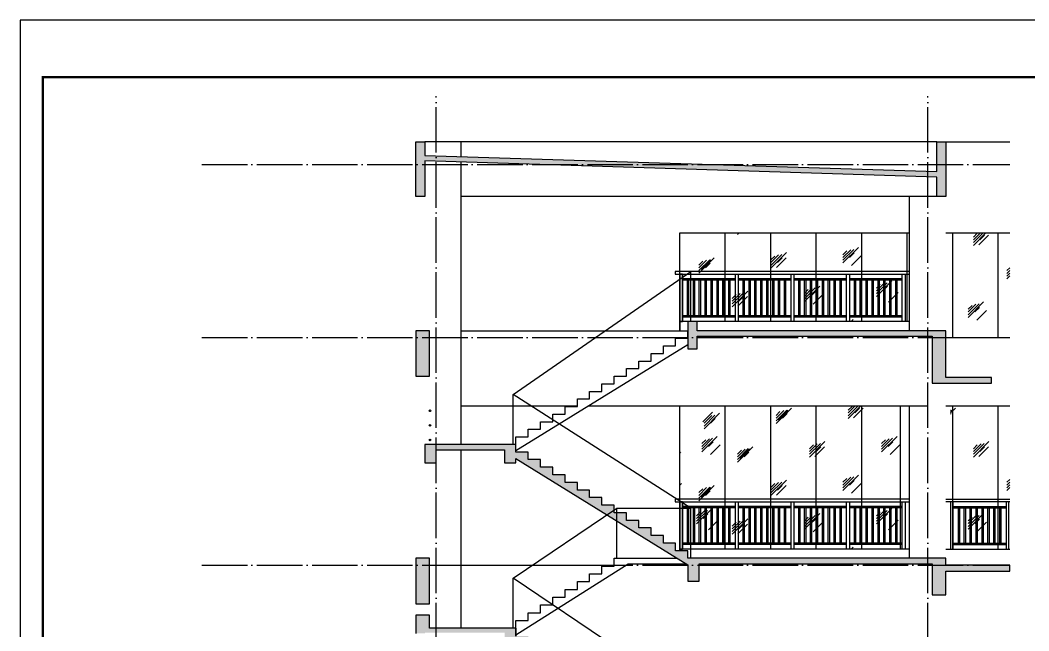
# Model space of a CAD drawing. Extents: x 6843040 to 15500510, y -6507076 to -4940511.
# Drawn here: x 7956896 to 7979061, y -6040334 to -6026918 of the extents above; entities that cross this region are included whole.
import ezdxf

# ---------------------------------------------------------------- set-up
doc = ezdxf.new("R2010")
doc.units = 0
doc.header["$LTSCALE"] = 1000
doc.header["$MEASUREMENT"] = 0
doc.linetypes.add('DOTE', pattern=[2.42, 2, -0.2, 0.02, -0.2])
for name, color, linetype in [('DOTE', 8, 'DOTE'), ('E_LINE_1', 1, 'Continuous'), ('E_LINE_3', 7, 'Continuous'), ('E_LINE_4', 5, 'Continuous'), ('FLOOR', 9, 'Continuous'), ('plan-1', 40, 'Continuous'), ('PUB_HACTH', 8, 'Continuous'), ('PUB_HATCH', 8, 'Continuous'), ('PUB_TITLE', 4, 'Continuous'), ('RAIL', 163, 'Continuous'), ('S_E_STAIR', 4, 'Continuous')]:
    doc.layers.add(name, color=color, linetype=linetype)
pattern_1 = [(45, (-158348.54, 0), (-88.3883476, 88.3883476), []), (50, (-158348.54, 0), (358.630091, -31.3760675), [37.5, -412.5]), (355, (-158348.54, 0), (-69.375667, 376.096067), [30, -330]), (100.4514, (-158318.65, -2.6), (289.254691, 344.719771), [31.870095, -350.571056]), (46.1842, (-158348.54, 100), (533.620524, -82.759507), [56.25, -618.75]), (96.6356, (-158304.07, 93.1), (467.331353, 487.058935), [47.805144, -525.8565]), (351.1842, (-158348.54, 100), (467.330973, 487.0593), [45, -495]), (21, (-158298.54, 75), (298.453526, -201.309445), [37.5, -412.5]), (326, (-158298.54, 75), (121.657666, 362.575023), [30, -330]), (71.4514, (-158273.67, 58.22), (420.111314, 161.265248), [31.870095, -350.571056]), (37.5, (-158348.54, 0), (6.0799277, 166.4469269), [0, -326, 0, -335, 0, -331.25]), (7.5, (-158348.54, 0), (131.5347687, 197.205856), [0, -191, 0, -318.5, 0, -126.25]), (327.5, (-158460.04, 0), (266.911218, -11.2774359), [0, -125, 0, -390, 0, -517.5]), (317.5, (-158510.04, 0), (291.5930847, 50.052491), [0, -162.5, 0, -259, 0, -367.5])]

# ---------------------------------------------------------------- blocks, each defined once
blk = doc.blocks.new('护窗栏杆1')
at = {"layer": 'RAIL'}
for centre, radius in [((7607611, -5917854), 17.5), ((7607611, -5917854), 16), ((7607611, -5918174), 17.5), ((7607611, -5918174), 16), ((7607611, -5918494), 17.5), ((7607611, -5918494), 16)]:
    blk.add_circle(centre, radius, dxfattribs=at)

msp = doc.modelspace()

# ---------------------------------------------------------------- hatches: boundary and pattern name
at = {"layer": 'PUB_HACTH'}
h = msp.add_hatch(dxfattribs=at)
h.set_pattern_fill('玻璃1', color=256, scale=150, style=0)
h.set_pattern_definition([(45, (-154398.5, 35260), (-734.82537, 734.82537), [336, -864]), (45, (-154254.5, 35320), (-734.82537, 734.82537), [144, -1056]), (45, (-154398.5, 35320), (-734.82537, 734.82537), [240, -960]), (45, (-154326.5, 35260), (806.10173, -806.10173), [300, -900]), (45, (-154398.5, 35200), (-734.82537, 734.82537), [480, -720]), (45, (-154398.5, 35380), (-734.82537, 734.82537), [120, -1080])])
h.paths.add_polyline_path([(7976440.2, -6031590.4), (7971390.2, -6031590.4), (7971390.2, -6033540.4), (7976440.2, -6033540.4)])
h = msp.add_hatch(dxfattribs=at)
h.set_pattern_fill('玻璃1', color=256, scale=150, style=0)
h.set_pattern_definition([(45, (-150798.5, 34910), (-734.82537, 734.82537), [336, -864]), (45, (-150654.5, 34970), (-734.82537, 734.82537), [144, -1056]), (45, (-150798.5, 34970), (-734.82537, 734.82537), [240, -960]), (45, (-150726.5, 34910), (806.10173, -806.10173), [300, -900]), (45, (-150798.5, 34850), (-734.82537, 734.82537), [480, -720]), (45, (-150798.5, 35030), (-734.82537, 734.82537), [120, -1080])])
h.paths.add_polyline_path([(7978640.2, -6031590.4), (7977340.2, -6031590.4), (7977340.2, -6033890.4), (7978640.2, -6033890.4)])
h = msp.add_hatch(dxfattribs=at)
h.set_pattern_fill('玻璃1', color=256, scale=150, style=0)
h.set_pattern_definition([(45, (-154398.5, 30260), (-734.82537, 734.82537), [336, -864]), (45, (-154254.5, 30320), (-734.82537, 734.82537), [144, -1056]), (45, (-154398.5, 30320), (-734.82537, 734.82537), [240, -960]), (45, (-154326.5, 30260), (806.10173, -806.10173), [300, -900]), (45, (-154398.5, 30200), (-734.82537, 734.82537), [480, -720]), (45, (-154398.5, 30380), (-734.82537, 734.82537), [120, -1080])])
h.paths.add_polyline_path([(7971390.2, -6038540.4), (7976440.2, -6038540.4), (7976440.2, -6035390.4), (7971390.2, -6035390.4)])
h = msp.add_hatch(dxfattribs=at)
h.set_pattern_fill('玻璃1', color=256, scale=150, style=0)
h.set_pattern_definition([(45, (-150798.5, 30260), (-734.82537, 734.82537), [336, -864]), (45, (-150654.5, 30320), (-734.82537, 734.82537), [144, -1056]), (45, (-150798.5, 30320), (-734.82537, 734.82537), [240, -960]), (45, (-150726.5, 30260), (806.10173, -806.10173), [300, -900]), (45, (-150798.5, 30200), (-734.82537, 734.82537), [480, -720]), (45, (-150798.5, 30380), (-734.82537, 734.82537), [120, -1080])])
h.paths.add_polyline_path([(7978640.2, -6038540.4), (7978640.2, -6035390.4), (7977340.2, -6035390.4), (7977340.2, -6038540.4)])
h = msp.add_hatch(dxfattribs=at)
h.set_pattern_fill('玻璃1', color=256, scale=150, style=0)
h.set_pattern_definition([(45, (-158348.5, 30260), (-734.82537, 734.82537), [336, -864]), (45, (-158204.5, 30320), (-734.82537, 734.82537), [144, -1056]), (45, (-158348.5, 30320), (-734.82537, 734.82537), [240, -960]), (45, (-158276.5, 30260), (806.10173, -806.10173), [300, -900]), (45, (-158348.5, 30200), (-734.82537, 734.82537), [480, -720]), (45, (-158348.5, 30380), (-734.82537, 734.82537), [120, -1080])])
h.paths.add_polyline_path([(7971390.2, -6038690.4), (7972390.2, -6038690.4), (7972390.2, -6036010.4), (7971390.2, -6036010.4)])
at = {"layer": 'PUB_HATCH'}
h = msp.add_hatch(dxfattribs=at)
h.set_pattern_fill('钢筋混凝土', color=256, scale=50, style=0)
h.set_pattern_definition(pattern_1)
h.paths.add_polyline_path([(7965590.2, -6030790.4), (7965590.2, -6029590.4), (7965790.2, -6029590.4), (7965790.2, -6029890.4), (7977040.2, -6030244.4), (7977040.2, -6029590.4), (7977240.2, -6029590.4), (7977240.2, -6029890.4), (7977240.2, -6030790.4), (7977040.2, -6030790.4), (7977040.2, -6030364.4), (7965790.2, -6030010.4), (7965790.2, -6030790.4)])
h = msp.add_hatch(dxfattribs=at)
h.set_pattern_fill('钢筋混凝土', color=256, scale=50, style=0)
h.set_pattern_definition(pattern_1)
h.paths.add_polyline_path([(7977240.2, -6038890.4), (7977240.2, -6038740.4), (7971570.2, -6038740.4), (7971570.2, -6038573.7), (7971300.2, -6038573.7), (7971300.2, -6038407), (7971030.2, -6038407), (7971030.2, -6038240.4), (7970760.2, -6038240.4), (7970760.2, -6038073.7), (7970490.2, -6038073.7), (7970490.2, -6037907), (7970220.2, -6037907), (7970220.2, -6037740.4), (7969950.2, -6037740.4), (7969950.2, -6037573.7), (7969680.2, -6037573.7), (7969680.2, -6037407), (7969410.2, -6037407), (7969410.2, -6037240.4), (7969140.2, -6037240.4), (7969140.2, -6037073.7), (7968870.2, -6037073.7), (7968870.2, -6036907), (7968600.2, -6036907), (7968600.2, -6036740.4), (7968330.2, -6036740.4), (7968330.2, -6036573.7), (7968060.2, -6036573.7), (7968060.2, -6036407), (7967790.2, -6036407), (7967790.2, -6036240.4), (7965790.2, -6036240.4), (7965790.2, -6036640.4), (7966040.2, -6036640.4), (7966040.2, -6036360.4), (7967540.2, -6036360.4), (7967540.2, -6036640.4), (7967790.2, -6036640.4), (7967790.2, -6036548), (7971570.2, -6038881.4), (7971570.2, -6039240.4), (7971820.2, -6039240.4), (7971820.2, -6038860.4), (7976940.2, -6038860.4), (7976940.2, -6039540.4), (7977240.2, -6039540.4), (7977240.2, -6039020.4), (7978640.2, -6039020.4), (7978640.2, -6038890.4)])
h.paths.add_polyline_path([(7977240.2, -6034770.4), (7977240.2, -6033740.4), (7971770.2, -6033740.4), (7971770.2, -6033540.4), (7971570.2, -6033540.4), (7971570.2, -6034140.4), (7971770.2, -6034140.4), (7971770.2, -6033860.4), (7976940.2, -6033860.4), (7976940.2, -6034890.4), (7977240.2, -6034890.4), (7978240.2, -6034890.4), (7978240.2, -6034770.4)])
h = msp.add_hatch(dxfattribs=at)
h.set_pattern_fill('钢筋混凝土', color=256, scale=50, style=0)
h.set_pattern_definition(pattern_1)
h.paths.add_polyline_path([(7965890.2, -6033740.4), (7965590.2, -6033740.4), (7965590.2, -6034740.4), (7965890.2, -6034740.4)])
edge = h.paths.add_edge_path()
edge.add_line((7967790.2, -6040277.9), (7965890.2, -6040277.9))
edge.add_line((7965890.2, -6040277.9), (7965890.2, -6039990.4))
edge.add_line((7965890.2, -6039990.4), (7965590.2, -6039990.4))
edge.add_line((7965590.2, -6039990.4), (7965590.2, -6040390.4))
edge.add_line((7965590.2, -6040390.4), (7965790.2, -6040390.4))
edge.add_line((7965790.2, -6040390.4), (7965790.2, -6040377.9))
edge.add_line((7965790.2, -6040377.9), (7967540.2, -6040377.9))
edge.add_line((7967540.2, -6040377.9), (7967540.2, -6040677.9))
edge.add_line((7967540.2, -6040677.9), (7967790.2, -6040677.9))
edge.add_line((7967790.2, -6040677.9), (7967790.2, -6040590.7))
edge.add_line((7967790.2, -6040590.7), (7969950.2, -6041957.4))
edge.add_line((7969950.2, -6041957.4), (7969950.2, -6042315.4))
edge.add_line((7969950.2, -6042315.4), (7970200.2, -6042315.4))
edge.add_line((7970200.2, -6042315.4), (7970200.2, -6041935.4))
edge.add_line((7970200.2, -6041935.4), (7972640.2, -6041935.4))
edge.add_line((7972640.2, -6041935.4), (7972640.2, -6042390.4))
edge.add_line((7972640.2, -6042390.4), (7972940.2, -6042390.4))
edge.add_line((7972940.2, -6042390.4), (7972940.2, -6041815.4))
edge.add_line((7972940.2, -6041815.4), (7969950.2, -6041815.4))
edge.add_line((7969950.2, -6041815.4), (7969950.2, -6041644.5))
edge.add_line((7969950.2, -6041644.5), (7969680.2, -6041644.5))
edge.add_line((7969680.2, -6041644.5), (7969680.2, -6041473.7))
edge.add_line((7969680.2, -6041473.7), (7969410.2, -6041473.7))
edge.add_line((7969410.2, -6041473.7), (7969410.2, -6041302.9))
edge.add_line((7969410.2, -6041302.9), (7969140.2, -6041302.9))
edge.add_line((7969140.2, -6041302.9), (7969140.2, -6041132))
edge.add_line((7969140.2, -6041132), (7968870.2, -6041132))
edge.add_line((7968870.2, -6041132), (7968870.2, -6040961.2))
edge.add_line((7968870.2, -6040961.2), (7968600.2, -6040961.2))
edge.add_line((7968600.2, -6040961.2), (7968600.2, -6040790.4))
edge.add_line((7968600.2, -6040790.4), (7968330.2, -6040790.4))
edge.add_line((7968330.2, -6040790.4), (7968330.2, -6040619.5))
edge.add_line((7968330.2, -6040619.5), (7968060.2, -6040619.5))
edge.add_line((7968060.2, -6040619.5), (7968060.2, -6040448.7))
edge.add_line((7968060.2, -6040448.7), (7967790.2, -6040448.7))
edge.add_line((7967790.2, -6040448.7), (7967790.2, -6040277.9))
edge.add_line((7967790.2, -6040277.9), (7967790.2, -6040448.7))
h = msp.add_hatch(dxfattribs=at)
h.set_pattern_fill('钢筋混凝土', color=256, scale=50, style=0)
h.set_pattern_definition([(45, (-158348.54, -5000), (-88.3883476, 88.3883476), []), (50, (-158348.54, -5000), (358.630091, -31.3760675), [37.5, -412.5]), (355, (-158348.54, -5000), (-69.375667, 376.096067), [30, -330]), (100.4514, (-158318.65, -5002.6), (289.254691, 344.719771), [31.870095, -350.571056]), (46.1842, (-158348.54, -4900), (533.620524, -82.759507), [56.25, -618.75]), (96.6356, (-158304.07, -4906.9), (467.331353, 487.058935), [47.805144, -525.8565]), (351.1842, (-158348.54, -4900), (467.330973, 487.0593), [45, -495]), (21, (-158298.54, -4925), (298.453526, -201.309445), [37.5, -412.5]), (326, (-158298.54, -4925), (121.657666, 362.575023), [30, -330]), (71.4514, (-158273.67, -4941.78), (420.111314, 161.265248), [31.870095, -350.571056]), (37.5, (-158348.54, -5000), (6.0799277, 166.4469269), [0, -326, 0, -335, 0, -331.25]), (7.5, (-158348.54, -5000), (131.5347687, 197.205856), [0, -191, 0, -318.5, 0, -126.25]), (327.5, (-158460.04, -5000), (266.911218, -11.2774359), [0, -125, 0, -390, 0, -517.5]), (317.5, (-158510.04, -5000), (291.5930847, 50.052491), [0, -162.5, 0, -259, 0, -367.5])])
h.paths.add_polyline_path([(7965890.2, -6038740.4), (7965590.2, -6038740.4), (7965590.2, -6039740.4), (7965890.2, -6039740.4)])
edge = h.paths.add_edge_path()
edge.add_line((7967790.2, -6045277.9), (7965890.2, -6045277.9))
edge.add_line((7965890.2, -6045277.9), (7965890.2, -6044990.4))
edge.add_line((7965890.2, -6044990.4), (7965590.2, -6044990.4))
edge.add_line((7965590.2, -6044990.4), (7965590.2, -6045390.4))
edge.add_line((7965590.2, -6045390.4), (7965790.2, -6045390.4))
edge.add_line((7965790.2, -6045390.4), (7965790.2, -6045377.9))
edge.add_line((7965790.2, -6045377.9), (7967540.2, -6045377.9))
edge.add_line((7967540.2, -6045377.9), (7967540.2, -6045677.9))
edge.add_line((7967540.2, -6045677.9), (7967790.2, -6045677.9))
edge.add_line((7967790.2, -6045677.9), (7967790.2, -6045590.7))
edge.add_line((7967790.2, -6045590.7), (7969950.2, -6046957.4))
edge.add_line((7969950.2, -6046957.4), (7969950.2, -6047315.4))
edge.add_line((7969950.2, -6047315.4), (7970200.2, -6047315.4))
edge.add_line((7970200.2, -6047315.4), (7970200.2, -6046935.4))
edge.add_line((7970200.2, -6046935.4), (7972640.2, -6046935.4))
edge.add_line((7972640.2, -6046935.4), (7972640.2, -6047390.4))
edge.add_line((7972640.2, -6047390.4), (7972940.2, -6047390.4))
edge.add_line((7972940.2, -6047390.4), (7972940.2, -6046815.4))
edge.add_line((7972940.2, -6046815.4), (7969950.2, -6046815.4))
edge.add_line((7969950.2, -6046815.4), (7969950.2, -6046644.5))
edge.add_line((7969950.2, -6046644.5), (7969680.2, -6046644.5))
edge.add_line((7969680.2, -6046644.5), (7969680.2, -6046473.7))
edge.add_line((7969680.2, -6046473.7), (7969410.2, -6046473.7))
edge.add_line((7969410.2, -6046473.7), (7969410.2, -6046302.9))
edge.add_line((7969410.2, -6046302.9), (7969140.2, -6046302.9))
edge.add_line((7969140.2, -6046302.9), (7969140.2, -6046132))
edge.add_line((7969140.2, -6046132), (7968870.2, -6046132))
edge.add_line((7968870.2, -6046132), (7968870.2, -6045961.2))
edge.add_line((7968870.2, -6045961.2), (7968600.2, -6045961.2))
edge.add_line((7968600.2, -6045961.2), (7968600.2, -6045790.4))
edge.add_line((7968600.2, -6045790.4), (7968330.2, -6045790.4))
edge.add_line((7968330.2, -6045790.4), (7968330.2, -6045619.5))
edge.add_line((7968330.2, -6045619.5), (7968060.2, -6045619.5))
edge.add_line((7968060.2, -6045619.5), (7968060.2, -6045448.7))
edge.add_line((7968060.2, -6045448.7), (7967790.2, -6045448.7))
edge.add_line((7967790.2, -6045448.7), (7967790.2, -6045277.9))
edge.add_line((7967790.2, -6045277.9), (7967790.2, -6045448.7))

# ---------------------------------------------------------------- linework, layer by layer
at = {"layer": 'DOTE', "ltscale": 0.5}
for p, q in [((7966040.2, -6070967.7), (7966040.2, -6028590.4)), ((7976840.2, -6070967.7), (7976840.2, -6028590.4)), ((7960890.1, -6030090.4), (7978640.2, -6030090.4)), ((7960890.1, -6033890.4), (7978640.2, -6033890.4)), ((7960890.1, -6038890.4), (7978640.2, -6038890.4))]:
    msp.add_line(p, q, dxfattribs=at)
at = {"layer": 'E_LINE_1'}
for points in [[(7965590.2, -6030790.4), (7965590.2, -6029590.4), (7965790.2, -6029590.4), (7965790.2, -6029890.4), (7977040.2, -6030244.4), (7977040.2, -6029590.4), (7977240.2, -6029590.4), (7977240.2, -6029890.4), (7977240.2, -6030790.4), (7977040.2, -6030790.4), (7977040.2, -6030364.4), (7965790.2, -6030010.4), (7965790.2, -6030790.4)], [(7977240.2, -6034770.4), (7977240.2, -6033740.4), (7971770.2, -6033740.4), (7971770.2, -6033540.4), (7971570.2, -6033540.4), (7971570.2, -6034140.4), (7971770.2, -6034140.4), (7971770.2, -6033860.4), (7976940.2, -6033860.4), (7976940.2, -6034890.4), (7977240.2, -6034890.4), (7978240.2, -6034890.4), (7978240.2, -6034770.4)]]:
    msp.add_lwpolyline(points, close=True, dxfattribs=at)
for points in [[(7965890.2, -6033740.4), (7965590.2, -6033740.4), (7965590.2, -6034740.4), (7965890.2, -6034740.4), (7965890.2, -6033740.4)], [(7977240.2, -6038890.4), (7977240.2, -6038740.4), (7971570.2, -6038740.4), (7971570.2, -6038573.7), (7971300.2, -6038573.7), (7971300.2, -6038407), (7971030.2, -6038407), (7971030.2, -6038240.4), (7970760.2, -6038240.4), (7970760.2, -6038073.7), (7970490.2, -6038073.7), (7970490.2, -6037907), (7970220.2, -6037907), (7970220.2, -6037740.4), (7969950.2, -6037740.4), (7969950.2, -6037573.7), (7969680.2, -6037573.7), (7969680.2, -6037407), (7969410.2, -6037407), (7969410.2, -6037240.4), (7969140.2, -6037240.4), (7969140.2, -6037073.7), (7968870.2, -6037073.7), (7968870.2, -6036907), (7968600.2, -6036907), (7968600.2, -6036740.4), (7968330.2, -6036740.4), (7968330.2, -6036573.7), (7968060.2, -6036573.7), (7968060.2, -6036407), (7967790.2, -6036407), (7967790.2, -6036240.4), (7965790.2, -6036240.4), (7965790.2, -6036640.4), (7966040.2, -6036640.4), (7966040.2, -6036360.4), (7967540.2, -6036360.4), (7967540.2, -6036640.4), (7967790.2, -6036640.4), (7967790.2, -6036548), (7971570.2, -6038881.4), (7971570.2, -6039240.4), (7971820.2, -6039240.4), (7971820.2, -6038860.4), (7976940.2, -6038860.4), (7976940.2, -6039540.4), (7977240.2, -6039540.4), (7977240.2, -6039020.4), (7978640.2, -6039020.4), (7978640.2, -6038890.4), (7977240.2, -6038890.4)], [(7965890.2, -6038740.4), (7965590.2, -6038740.4), (7965590.2, -6039740.4), (7965890.2, -6039740.4), (7965890.2, -6038740.4)], [(7965890.2, -6039740.4), (7965890.2, -6038740.4), (7965590.2, -6038740.4), (7965590.2, -6039740.4)], [(7967790.2, -6040277.9), (7965890.2, -6040277.9), (7965890.2, -6039990.4), (7965590.2, -6039990.4), (7965590.2, -6040390.4)], [(7967790.2, -6040448.7), (7967790.2, -6040277.9), (7967790.2, -6040448.7)]]:
    msp.add_lwpolyline(points, dxfattribs=at)
at = {"layer": 'E_LINE_3'}
for points in [[(7966590.2, -6029915.5), (7966590.2, -6029590.4)], [(7966590.2, -6036240.4), (7966590.2, -6030035.6)], [(7977033.5, -6030790.4), (7966590.2, -6030790.4)], [(7976440.2, -6033740.4), (7976440.2, -6030790.4)], [(7966590.2, -6033740.4), (7971570.2, -6033740.4)], [(7977240.2, -6033890.4), (7978640.2, -6033890.4)], [(7966590.2, -6035390.4), (7969140.2, -6035390.4)], [(7969395.7, -6035390.4), (7976840.2, -6035390.4)], [(7976440.2, -6038740.4), (7976440.2, -6035390.4)], [(7977240.2, -6035390.4), (7978640.2, -6035390.4)], [(7966590.2, -6040277.9), (7966590.2, -6036360.4)], [(7966590.2, -6038890.4), (7969725.8, -6038890.4)]]:
    msp.add_lwpolyline(points, dxfattribs=at)
at = {"layer": 'E_LINE_4'}
for points in [[(7977040.2, -6029590.4), (7965790.2, -6029590.4)], [(7977240.2, -6029590.4), (7978640.2, -6029590.4)], [(7971390.2, -6033740.4), (7971390.2, -6031590.4)], [(7971390.2, -6031590.4), (7976440.2, -6031590.4)], [(7972390.2, -6033540.4), (7972390.2, -6031590.4)], [(7973390.2, -6033540.4), (7973390.2, -6031590.4)], [(7974390.2, -6033540.4), (7974390.2, -6031590.4)], [(7975390.2, -6033540.4), (7975390.2, -6031590.4)], [(7976390.2, -6033540.4), (7976390.2, -6031590.4)], [(7977240.2, -6031590.4), (7978640.2, -6031590.4)], [(7977390.2, -6033890.4), (7977390.2, -6031590.4)], [(7978390.2, -6033890.4), (7978390.2, -6031590.4)], [(7976440.2, -6033540.4), (7971390.2, -6033540.4), (7971390.2, -6033740.4)], [(7971390.2, -6038573.7), (7971390.2, -6035390.4)], [(7972390.2, -6038540.4), (7972390.2, -6035390.4)], [(7973390.2, -6038540.4), (7973390.2, -6035390.4)], [(7974390.2, -6038540.4), (7974390.2, -6035390.4)], [(7975390.2, -6038540.4), (7975390.2, -6035390.4)], [(7976240.2, -6038540.4), (7976240.2, -6035390.4)], [(7977390.2, -6038540.4), (7977390.2, -6035390.4)], [(7978390.2, -6038540.4), (7978390.2, -6035390.4)], [(7976440.2, -6038540.4), (7971390.2, -6038540.4), (7971390.2, -6038573.7)]]:
    msp.add_lwpolyline(points, dxfattribs=at)
at = {"layer": 'FLOOR'}
msp.add_lwpolyline([(7977240.2, -6038540.4), (7978640.2, -6038540.4)], dxfattribs=at)
at = {"layer": 'PUB_TITLE'}
msp.add_lwpolyline([(7956896.4, -6026918.3), (7956896.4, -6086368.3), (7998946.4, -6086368.3), (7998946.4, -6026918.3)], close=True, dxfattribs=at)
at = {"layer": 'PUB_TITLE', "const_width": 50}
msp.add_lwpolyline([(7957396.4, -6028168.3), (7957396.4, -6085868.3), (7998446.4, -6085868.3), (7998446.4, -6028168.3)], close=True, dxfattribs=at)
at = {"layer": 'RAIL'}
for p, q in [((7972612.7, -6032600.4), (7971450.2, -6032600.4)), ((7972612.7, -6032630.4), (7971450.2, -6032630.4)), ((7973835.2, -6032600.4), (7972672.7, -6032600.4)), ((7973835.2, -6032630.4), (7972672.7, -6032630.4)), ((7975057.7, -6032600.4), (7973895.2, -6032600.4)), ((7975057.7, -6032630.4), (7973895.2, -6032630.4)), ((7976280.2, -6032600.4), (7975117.7, -6032600.4)), ((7976280.2, -6032630.4), (7975117.7, -6032630.4)), ((7972612.7, -6033410.4), (7971450.2, -6033410.4)), ((7972612.7, -6033410.4), (7971450.2, -6033410.4)), ((7972612.7, -6033440.4), (7971450.2, -6033440.4)), ((7972612.7, -6033440.4), (7971450.2, -6033440.4)), ((7973835.2, -6033410.4), (7972672.7, -6033410.4)), ((7973835.2, -6033410.4), (7972672.7, -6033410.4)), ((7973835.2, -6033440.4), (7972672.7, -6033440.4)), ((7973835.2, -6033440.4), (7972672.7, -6033440.4)), ((7975057.7, -6033410.4), (7973895.2, -6033410.4)), ((7975057.7, -6033410.4), (7973895.2, -6033410.4)), ((7975057.7, -6033440.4), (7973895.2, -6033440.4)), ((7975057.7, -6033440.4), (7973895.2, -6033440.4)), ((7976280.2, -6033410.4), (7975117.7, -6033410.4)), ((7976280.2, -6033440.4), (7975117.7, -6033440.4)), ((7972612.7, -6037600.4), (7971450.2, -6037600.4)), ((7972612.7, -6037630.4), (7971450.2, -6037630.4)), ((7973835.2, -6037600.4), (7972672.7, -6037600.4)), ((7973835.2, -6037630.4), (7972672.7, -6037630.4)), ((7975057.7, -6037600.4), (7973895.2, -6037600.4)), ((7975057.7, -6037630.4), (7973895.2, -6037630.4)), ((7976280.2, -6037600.4), (7975117.7, -6037600.4)), ((7976280.2, -6037630.4), (7975117.7, -6037630.4)), ((7977400.2, -6037600.4), (7978562.7, -6037600.4)), ((7977400.2, -6037630.4), (7978562.7, -6037630.4)), ((7972612.7, -6038410.4), (7971450.2, -6038410.4)), ((7972612.7, -6038410.4), (7971450.2, -6038410.4)), ((7972612.7, -6038440.4), (7971450.2, -6038440.4)), ((7972612.7, -6038440.4), (7971450.2, -6038440.4)), ((7973835.2, -6038410.4), (7972672.7, -6038410.4)), ((7973835.2, -6038410.4), (7972672.7, -6038410.4)), ((7973835.2, -6038440.4), (7972672.7, -6038440.4)), ((7973835.2, -6038440.4), (7972672.7, -6038440.4)), ((7975057.7, -6038410.4), (7973895.2, -6038410.4)), ((7975057.7, -6038410.4), (7973895.2, -6038410.4)), ((7975057.7, -6038440.4), (7973895.2, -6038440.4)), ((7975057.7, -6038440.4), (7973895.2, -6038440.4)), ((7976280.2, -6038410.4), (7975117.7, -6038410.4)), ((7976280.2, -6038440.4), (7975117.7, -6038440.4)), ((7977400.2, -6038410.4), (7978562.7, -6038410.4)), ((7977400.2, -6038440.4), (7978562.7, -6038440.4))]:
    msp.add_line(p, q, dxfattribs=at)
for points in [[(7976440.2, -6032440.4), (7971290.2, -6032440.4), (7971290.2, -6032500.4), (7976440.2, -6032500.4)], [(7971559.7, -6033410.4), (7971559.7, -6032630.4)], [(7971589.7, -6033410.4), (7971589.7, -6032630.4)], [(7971689.7, -6033410.4), (7971689.7, -6032630.4)], [(7971719.7, -6033410.4), (7971719.7, -6032630.4)], [(7971819.7, -6033410.4), (7971819.7, -6032630.4)], [(7971849.7, -6033410.4), (7971849.7, -6032630.4)], [(7971949.7, -6033410.4), (7971949.7, -6032630.4)], [(7971979.7, -6033410.4), (7971979.7, -6032630.4)], [(7972079.7, -6033410.4), (7972079.7, -6032630.4)], [(7972109.7, -6033410.4), (7972109.7, -6032630.4)], [(7972209.7, -6033410.4), (7972209.7, -6032630.4)], [(7972239.7, -6033410.4), (7972239.7, -6032630.4)], [(7972339.7, -6033410.4), (7972339.7, -6032630.4)], [(7972369.7, -6033410.4), (7972369.7, -6032630.4)], [(7972469.7, -6033410.4), (7972469.7, -6032630.4)], [(7972499.7, -6033410.4), (7972499.7, -6032630.4)], [(7972782.2, -6033410.4), (7972782.2, -6032630.4)], [(7972812.2, -6033410.4), (7972812.2, -6032630.4)], [(7972912.2, -6033410.4), (7972912.2, -6032630.4)], [(7972942.2, -6033410.4), (7972942.2, -6032630.4)], [(7973042.2, -6033410.4), (7973042.2, -6032630.4)], [(7973072.2, -6033410.4), (7973072.2, -6032630.4)], [(7973172.2, -6033410.4), (7973172.2, -6032630.4)], [(7973202.2, -6033410.4), (7973202.2, -6032630.4)], [(7973302.2, -6033410.4), (7973302.2, -6032630.4)], [(7973332.2, -6033410.4), (7973332.2, -6032630.4)], [(7973432.2, -6033410.4), (7973432.2, -6032630.4)], [(7973462.2, -6033410.4), (7973462.2, -6032630.4)], [(7973562.2, -6033410.4), (7973562.2, -6032630.4)], [(7973592.2, -6033410.4), (7973592.2, -6032630.4)], [(7973692.2, -6033410.4), (7973692.2, -6032630.4)], [(7973722.2, -6033410.4), (7973722.2, -6032630.4)], [(7974004.7, -6033410.4), (7974004.7, -6032630.4)], [(7974034.7, -6033410.4), (7974034.7, -6032630.4)], [(7974134.7, -6033410.4), (7974134.7, -6032630.4)], [(7974164.7, -6033410.4), (7974164.7, -6032630.4)], [(7974264.7, -6033410.4), (7974264.7, -6032630.4)], [(7974294.7, -6033410.4), (7974294.7, -6032630.4)], [(7974394.7, -6033410.4), (7974394.7, -6032630.4)], [(7974424.7, -6033410.4), (7974424.7, -6032630.4)], [(7974524.7, -6033410.4), (7974524.7, -6032630.4)], [(7974554.7, -6033410.4), (7974554.7, -6032630.4)], [(7974654.7, -6033410.4), (7974654.7, -6032630.4)], [(7974684.7, -6033410.4), (7974684.7, -6032630.4)], [(7974784.7, -6033410.4), (7974784.7, -6032630.4)], [(7974814.7, -6033410.4), (7974814.7, -6032630.4)], [(7974914.7, -6033410.4), (7974914.7, -6032630.4)], [(7974944.7, -6033410.4), (7974944.7, -6032630.4)], [(7975227.2, -6033410.4), (7975227.2, -6032630.4)], [(7975257.2, -6033410.4), (7975257.2, -6032630.4)], [(7975357.2, -6033410.4), (7975357.2, -6032630.4)], [(7975387.2, -6033410.4), (7975387.2, -6032630.4)], [(7975487.2, -6033410.4), (7975487.2, -6032630.4)], [(7975517.2, -6033410.4), (7975517.2, -6032630.4)], [(7975617.2, -6033410.4), (7975617.2, -6032630.4)], [(7975647.2, -6033410.4), (7975647.2, -6032630.4)], [(7975747.2, -6033410.4), (7975747.2, -6032630.4)], [(7975777.2, -6033410.4), (7975777.2, -6032630.4)], [(7975877.2, -6033410.4), (7975877.2, -6032630.4)], [(7975907.2, -6033410.4), (7975907.2, -6032630.4)], [(7976007.2, -6033410.4), (7976007.2, -6032630.4)], [(7976037.2, -6033410.4), (7976037.2, -6032630.4)], [(7976137.2, -6033410.4), (7976137.2, -6032630.4)], [(7976167.2, -6033410.4), (7976167.2, -6032630.4)], [(7976440.2, -6037440.4), (7971290.2, -6037440.4), (7971290.2, -6037500.4), (7976440.2, -6037500.4)], [(7977240.2, -6037440.4), (7978640.2, -6037440.4)], [(7978640.2, -6037500.4), (7977240.2, -6037500.4)], [(7971559.7, -6038410.4), (7971559.7, -6037630.4)], [(7971589.7, -6038410.4), (7971589.7, -6037630.4)], [(7971689.7, -6038410.4), (7971689.7, -6037630.4)], [(7971719.7, -6038410.4), (7971719.7, -6037630.4)], [(7971819.7, -6038410.4), (7971819.7, -6037630.4)], [(7971849.7, -6038410.4), (7971849.7, -6037630.4)], [(7971949.7, -6038410.4), (7971949.7, -6037630.4)], [(7971979.7, -6038410.4), (7971979.7, -6037630.4)], [(7972079.7, -6038410.4), (7972079.7, -6037630.4)], [(7972109.7, -6038410.4), (7972109.7, -6037630.4)], [(7972209.7, -6038410.4), (7972209.7, -6037630.4)], [(7972239.7, -6038410.4), (7972239.7, -6037630.4)], [(7972339.7, -6038410.4), (7972339.7, -6037630.4)], [(7972369.7, -6038410.4), (7972369.7, -6037630.4)], [(7972469.7, -6038410.4), (7972469.7, -6037630.4)], [(7972499.7, -6038410.4), (7972499.7, -6037630.4)], [(7972782.2, -6038410.4), (7972782.2, -6037630.4)], [(7972812.2, -6038410.4), (7972812.2, -6037630.4)], [(7972912.2, -6038410.4), (7972912.2, -6037630.4)], [(7972942.2, -6038410.4), (7972942.2, -6037630.4)], [(7973042.2, -6038410.4), (7973042.2, -6037630.4)], [(7973072.2, -6038410.4), (7973072.2, -6037630.4)], [(7973172.2, -6038410.4), (7973172.2, -6037630.4)], [(7973202.2, -6038410.4), (7973202.2, -6037630.4)], [(7973302.2, -6038410.4), (7973302.2, -6037630.4)], [(7973332.2, -6038410.4), (7973332.2, -6037630.4)], [(7973432.2, -6038410.4), (7973432.2, -6037630.4)], [(7973462.2, -6038410.4), (7973462.2, -6037630.4)], [(7973562.2, -6038410.4), (7973562.2, -6037630.4)], [(7973592.2, -6038410.4), (7973592.2, -6037630.4)], [(7973692.2, -6038410.4), (7973692.2, -6037630.4)], [(7973722.2, -6038410.4), (7973722.2, -6037630.4)], [(7974004.7, -6038410.4), (7974004.7, -6037630.4)], [(7974034.7, -6038410.4), (7974034.7, -6037630.4)], [(7974134.7, -6038410.4), (7974134.7, -6037630.4)], [(7974164.7, -6038410.4), (7974164.7, -6037630.4)], [(7974264.7, -6038410.4), (7974264.7, -6037630.4)], [(7974294.7, -6038410.4), (7974294.7, -6037630.4)], [(7974394.7, -6038410.4), (7974394.7, -6037630.4)], [(7974424.7, -6038410.4), (7974424.7, -6037630.4)], [(7974524.7, -6038410.4), (7974524.7, -6037630.4)], [(7974554.7, -6038410.4), (7974554.7, -6037630.4)], [(7974654.7, -6038410.4), (7974654.7, -6037630.4)], [(7974684.7, -6038410.4), (7974684.7, -6037630.4)], [(7974784.7, -6038410.4), (7974784.7, -6037630.4)], [(7974814.7, -6038410.4), (7974814.7, -6037630.4)], [(7974914.7, -6038410.4), (7974914.7, -6037630.4)], [(7974944.7, -6038410.4), (7974944.7, -6037630.4)], [(7975227.2, -6038410.4), (7975227.2, -6037630.4)], [(7975257.2, -6038410.4), (7975257.2, -6037630.4)], [(7975357.2, -6038410.4), (7975357.2, -6037630.4)], [(7975387.2, -6038410.4), (7975387.2, -6037630.4)], [(7975487.2, -6038410.4), (7975487.2, -6037630.4)], [(7975517.2, -6038410.4), (7975517.2, -6037630.4)], [(7975617.2, -6038410.4), (7975617.2, -6037630.4)], [(7975647.2, -6038410.4), (7975647.2, -6037630.4)], [(7975747.2, -6038410.4), (7975747.2, -6037630.4)], [(7975777.2, -6038410.4), (7975777.2, -6037630.4)], [(7975877.2, -6038410.4), (7975877.2, -6037630.4)], [(7975907.2, -6038410.4), (7975907.2, -6037630.4)], [(7976007.2, -6038410.4), (7976007.2, -6037630.4)], [(7976037.2, -6038410.4), (7976037.2, -6037630.4)], [(7976137.2, -6038410.4), (7976137.2, -6037630.4)], [(7976167.2, -6038410.4), (7976167.2, -6037630.4)], [(7977513.2, -6038410.4), (7977513.2, -6037630.4)], [(7977543.2, -6038410.4), (7977543.2, -6037630.4)], [(7977643.2, -6038410.4), (7977643.2, -6037630.4)], [(7977673.2, -6038410.4), (7977673.2, -6037630.4)], [(7977773.2, -6038410.4), (7977773.2, -6037630.4)], [(7977803.2, -6038410.4), (7977803.2, -6037630.4)], [(7977903.2, -6038410.4), (7977903.2, -6037630.4)], [(7977933.2, -6038410.4), (7977933.2, -6037630.4)], [(7978033.2, -6038410.4), (7978033.2, -6037630.4)], [(7978063.2, -6038410.4), (7978063.2, -6037630.4)], [(7978163.2, -6038410.4), (7978163.2, -6037630.4)], [(7978193.2, -6038410.4), (7978193.2, -6037630.4)], [(7978293.2, -6038410.4), (7978293.2, -6037630.4)], [(7978323.2, -6038410.4), (7978323.2, -6037630.4)], [(7978423.2, -6038410.4), (7978423.2, -6037630.4)], [(7978453.2, -6038410.4), (7978453.2, -6037630.4)]]:
    msp.add_lwpolyline(points, dxfattribs=at)
for points in [[(7971390.2, -6033540.4), (7971450.2, -6033540.4), (7971450.2, -6032500.4), (7971390.2, -6032500.4)], [(7971450.2, -6033540.4), (7971390.2, -6033540.4), (7971390.2, -6032500.4), (7971450.2, -6032500.4)], [(7972672.7, -6033540.4), (7972612.7, -6033540.4), (7972612.7, -6032500.4), (7972672.7, -6032500.4)], [(7973895.2, -6033540.4), (7973835.2, -6033540.4), (7973835.2, -6032500.4), (7973895.2, -6032500.4)], [(7975117.7, -6033540.4), (7975057.7, -6033540.4), (7975057.7, -6032500.4), (7975117.7, -6032500.4)], [(7976340.2, -6033540.4), (7976280.2, -6033540.4), (7976280.2, -6032500.4), (7976340.2, -6032500.4)], [(7971390.2, -6038540.4), (7971450.2, -6038540.4), (7971450.2, -6037500.4), (7971390.2, -6037500.4)], [(7971450.2, -6038540.4), (7971390.2, -6038540.4), (7971390.2, -6037500.4), (7971450.2, -6037500.4)], [(7972672.7, -6038540.4), (7972612.7, -6038540.4), (7972612.7, -6037500.4), (7972672.7, -6037500.4)], [(7973895.2, -6038540.4), (7973835.2, -6038540.4), (7973835.2, -6037500.4), (7973895.2, -6037500.4)], [(7975117.7, -6038540.4), (7975057.7, -6038540.4), (7975057.7, -6037500.4), (7975117.7, -6037500.4)], [(7976340.2, -6038540.4), (7976280.2, -6038540.4), (7976280.2, -6037500.4), (7976340.2, -6037500.4)], [(7977340.2, -6038540.4), (7977400.2, -6038540.4), (7977400.2, -6037500.4), (7977340.2, -6037500.4)], [(7978562.7, -6038540.4), (7978622.7, -6038540.4), (7978622.7, -6037500.4), (7978562.7, -6037500.4)]]:
    msp.add_lwpolyline(points, close=True, dxfattribs=at)
at = {"layer": 'S_E_STAIR'}
for points in [[(7970010.2, -6067790.4), (7967730.2, -6066290.4), (7970010.2, -6064790.4), (7967730.2, -6063290.4), (7970010.2, -6061790.4), (7967730.2, -6060290.4), (7970010.2, -6058790.4), (7967730.2, -6057290.4), (7970010.2, -6055790.4), (7967730.2, -6054290.4), (7970010.2, -6052790.4), (7967730.2, -6051290.4), (7970010.2, -6049790.4), (7967730.2, -6048290.4), (7970010.2, -6046790.4), (7967730.2, -6045290.4), (7970010.2, -6043790.4), (7967730.2, -6042252.9), (7970010.2, -6040715.4), (7967730.2, -6039177.9), (7970010.2, -6037640.4), (7971630.2, -6037640.4), (7967730.2, -6035140.4), (7971630.2, -6032440.4)], [(7971630.2, -6033540.4), (7971630.2, -6032440.4)], [(7967790.2, -6036240.4), (7967790.2, -6036073.7), (7968060.2, -6036073.7), (7968060.2, -6035907), (7968330.2, -6035907), (7968330.2, -6035740.4), (7968600.2, -6035740.4), (7968600.2, -6035573.7), (7968870.2, -6035573.7), (7968870.2, -6035407), (7969140.2, -6035407), (7969140.2, -6035240.4), (7969410.2, -6035240.4), (7969410.2, -6035073.7), (7969680.2, -6035073.7), (7969680.2, -6034907), (7969950.2, -6034907), (7969950.2, -6034740.4), (7970220.2, -6034740.4), (7970220.2, -6034573.7), (7970490.2, -6034573.7), (7970490.2, -6034407), (7970760.2, -6034407), (7970760.2, -6034240.4), (7971030.2, -6034240.4), (7971030.2, -6034073.7), (7971300.2, -6034073.7), (7971300.2, -6033907), (7971570.2, -6033907), (7971570.2, -6033740.4)], [(7971570.2, -6034048), (7967790.2, -6036381.4)], [(7967730.2, -6036240.4), (7967730.2, -6035140.4)], [(7970010.2, -6038740.4), (7970010.2, -6037640.4)], [(7971630.2, -6038740.4), (7971630.2, -6037640.4)], [(7967790.2, -6040277.9), (7967790.2, -6040107), (7968060.2, -6040107), (7968060.2, -6039936.2), (7968330.2, -6039936.2), (7968330.2, -6039765.4), (7968600.2, -6039765.4), (7968600.2, -6039594.5), (7968870.2, -6039594.5), (7968870.2, -6039423.7), (7969140.2, -6039423.7), (7969140.2, -6039252.9), (7969410.2, -6039252.9), (7969410.2, -6039082), (7969680.2, -6039082), (7969680.2, -6038911.2), (7969950.2, -6038911.2), (7969950.2, -6038740.4)], [(7967790.2, -6040419.9), (7970255, -6038860.4), (7971536.2, -6038860.4)], [(7969950.2, -6038740.4), (7971341.8, -6038740.4)], [(7967730.2, -6040277.9), (7967730.2, -6039177.9)]]:
    msp.add_lwpolyline(points, dxfattribs=at)

# ---------------------------------------------------------------- block references
at = {"layer": 'plan-1'}
msp.add_blockref('护窗栏杆1', (358292.2, -117645.9), dxfattribs=at)

doc.saveas('drawing.dxf')
